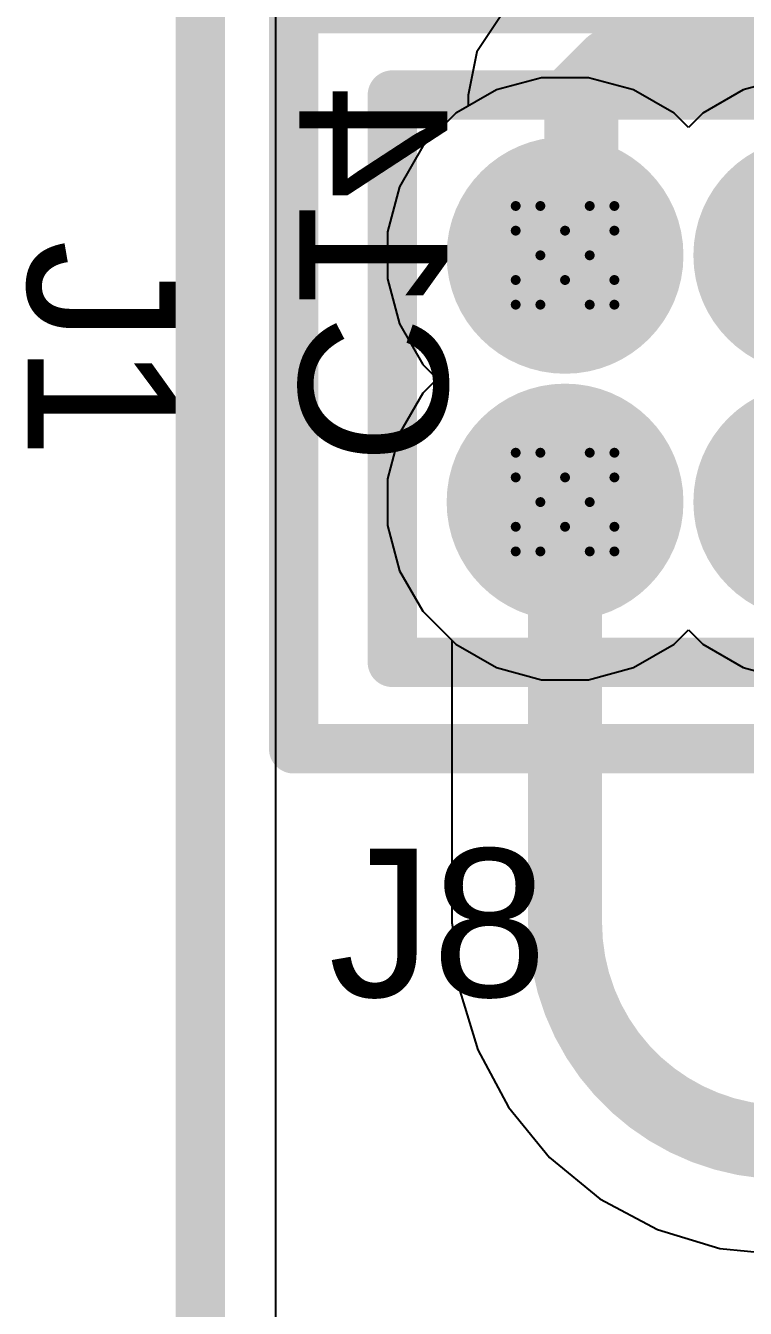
# Model space of a CAD drawing. Header units: inches. Extents: x 0 to 35.2, y -0.7 to 15.9.
# Drawn here: x -0.0354 to 0.1104, y 0.6355 to 0.8954 of the extents above; entities that cross this region are included whole.
import ezdxf

# ---------------------------------------------------------------- set-up
doc = ezdxf.new("R2010")
doc.units = ezdxf.units.IN
doc.header["$MEASUREMENT"] = 0
for name, color, linetype in [('Bottom Layer', 5, 'Continuous'), ('Bottom Overlay', 54, 'Continuous'), ('Bottom Solder', 6, 'Continuous'), ('Dimensions', 6, 'Continuous'), ('Drill Drawing', 1, 'Continuous'), ('GND1', 16, 'Continuous'), ('GND2', 76, 'Continuous'), ('Mechanical 6', 56, 'Continuous'), ('Multi-Layer', 9, 'Continuous'), ('Pad Holes', 156, 'Continuous'), ('Top Layer', 1, 'Continuous'), ('Top Overlay', 2, 'Continuous'), ('Top Solder', 216, 'Continuous')]:
    doc.layers.add(name, color=color, linetype=linetype)
doc.styles.add('Arial', font='', dxfattribs={"height": 0.2})
doc.styles.get('Arial').set_extended_font_data('Arial')

# ---------------------------------------------------------------- blocks, each defined once
blk = doc.blocks.new('SFMC_102_X1_XX_D___570_2')
at = {"layer": 'Bottom Layer'}
h = blk.add_hatch(color=5, dxfattribs=at)
edge = h.paths.add_edge_path()
edge.add_arc((-0.025, 0.025), 0.021, 0, 360)
h = blk.add_hatch(color=5, dxfattribs=at)
edge = h.paths.add_edge_path()
edge.add_arc((0.025, 0.025), 0.021, 0, 360)
h = blk.add_hatch(color=5, dxfattribs=at)
edge = h.paths.add_edge_path()
edge.add_arc((-0.025, -0.025), 0.021, 0, 360)
h = blk.add_hatch(color=5, dxfattribs=at)
edge = h.paths.add_edge_path()
edge.add_arc((0.025, -0.025), 0.021, 0, 360)
at = {"layer": 'Bottom Solder'}
h = blk.add_hatch(color=6, dxfattribs=at)
edge = h.paths.add_edge_path()
edge.add_arc((-0.025, 0.025), 0.024, 0, 360)
h = blk.add_hatch(color=6, dxfattribs=at)
edge = h.paths.add_edge_path()
edge.add_arc((0.025, 0.025), 0.024, 0, 360)
h = blk.add_hatch(color=6, dxfattribs=at)
edge = h.paths.add_edge_path()
edge.add_arc((-0.025, -0.025), 0.024, 0, 360)
h = blk.add_hatch(color=6, dxfattribs=at)
edge = h.paths.add_edge_path()
edge.add_arc((0.025, -0.025), 0.024, 0, 360)
at = {"layer": 'GND1'}
h = blk.add_hatch(color=16, dxfattribs=at)
edge = h.paths.add_edge_path()
edge.add_arc((-0.025, 0.025), 0.021, 0, 360)
h = blk.add_hatch(color=16, dxfattribs=at)
edge = h.paths.add_edge_path()
edge.add_arc((0.025, 0.025), 0.021, 0, 360)
h = blk.add_hatch(color=16, dxfattribs=at)
edge = h.paths.add_edge_path()
edge.add_arc((-0.025, -0.025), 0.021, 0, 360)
h = blk.add_hatch(color=16, dxfattribs=at)
edge = h.paths.add_edge_path()
edge.add_arc((0.025, -0.025), 0.021, 0, 360)
at = {"layer": 'GND2'}
h = blk.add_hatch(color=76, dxfattribs=at)
edge = h.paths.add_edge_path()
edge.add_arc((-0.025, 0.025), 0.021, 0, 360)
h = blk.add_hatch(color=76, dxfattribs=at)
edge = h.paths.add_edge_path()
edge.add_arc((0.025, 0.025), 0.021, 0, 360)
h = blk.add_hatch(color=76, dxfattribs=at)
edge = h.paths.add_edge_path()
edge.add_arc((-0.025, -0.025), 0.021, 0, 360)
h = blk.add_hatch(color=76, dxfattribs=at)
edge = h.paths.add_edge_path()
edge.add_arc((0.025, -0.025), 0.021, 0, 360)
at = {"layer": 'Multi-Layer'}
h = blk.add_hatch(color=9, dxfattribs=at)
edge = h.paths.add_edge_path()
edge.add_arc((-0.025, 0.025), 0.021, 0, 360)
h = blk.add_hatch(color=9, dxfattribs=at)
edge = h.paths.add_edge_path()
edge.add_arc((0.025, 0.025), 0.021, 0, 360)
h = blk.add_hatch(color=9, dxfattribs=at)
edge = h.paths.add_edge_path()
edge.add_arc((-0.025, -0.025), 0.021, 0, 360)
h = blk.add_hatch(color=9, dxfattribs=at)
edge = h.paths.add_edge_path()
edge.add_arc((0.025, -0.025), 0.021, 0, 360)
at = {"layer": 'Pad Holes'}
h = blk.add_hatch(color=7, dxfattribs=at)
edge = h.paths.add_edge_path()
edge.add_arc((-0.025, 0.025), 0.014, 0, 360)
h = blk.add_hatch(color=7, dxfattribs=at)
edge = h.paths.add_edge_path()
edge.add_arc((0.025, 0.025), 0.014, 0, 360)
h = blk.add_hatch(color=7, dxfattribs=at)
edge = h.paths.add_edge_path()
edge.add_arc((-0.025, -0.025), 0.014, 0, 360)
h = blk.add_hatch(color=7, dxfattribs=at)
edge = h.paths.add_edge_path()
edge.add_arc((0.025, -0.025), 0.014, 0, 360)
at = {"layer": 'Top Layer'}
h = blk.add_hatch(color=1, dxfattribs=at)
edge = h.paths.add_edge_path()
edge.add_arc((-0.025, 0.025), 0.021, 0, 360)
h = blk.add_hatch(color=1, dxfattribs=at)
edge = h.paths.add_edge_path()
edge.add_arc((0.025, 0.025), 0.021, 0, 360)
h = blk.add_hatch(color=1, dxfattribs=at)
edge = h.paths.add_edge_path()
edge.add_arc((-0.025, -0.025), 0.021, 0, 360)
h = blk.add_hatch(color=1, dxfattribs=at)
edge = h.paths.add_edge_path()
edge.add_arc((0.025, -0.025), 0.021, 0, 360)
at = {"layer": 'Top Solder'}
h = blk.add_hatch(color=216, dxfattribs=at)
edge = h.paths.add_edge_path()
edge.add_arc((-0.025, 0.025), 0.024, 0, 360)
h = blk.add_hatch(color=216, dxfattribs=at)
edge = h.paths.add_edge_path()
edge.add_arc((0.025, 0.025), 0.024, 0, 360)
h = blk.add_hatch(color=216, dxfattribs=at)
edge = h.paths.add_edge_path()
edge.add_arc((-0.025, -0.025), 0.024, 0, 360)
h = blk.add_hatch(color=216, dxfattribs=at)
edge = h.paths.add_edge_path()
edge.add_arc((0.025, -0.025), 0.024, 0, 360)
at = {"layer": 'Dimensions'}
for points in [[(0.05748, 0.06, 0.01, 0.01, 0), (-0.05748, 0.06, 0.01, 0.01, 0)], [(-0.05748, -0.06, 0.01, 0.01, 0), (-0.05748, 0.06, 0.01, 0.01, 0)], [(0.05748, -0.06, 0.01, 0.01, 0), (0.05748, 0.06, 0.01, 0.01, 0)], [(0.05748, -0.06, 0.01, 0.01, 0), (-0.05748, -0.06, 0.01, 0.01, 0)]]:
    blk.add_lwpolyline(points, format="xyseb", dxfattribs=at)
for points in [[(-0.05998, 0.06, 0.005, 0.005, 1), (-0.05498, 0.06, 0.005, 0.005, 1)], [(-0.05998, 0.06, 0.005, 0.005, 1), (-0.05498, 0.06, 0.005, 0.005, 1)], [(0.05498, 0.06, 0.005, 0.005, 1), (0.05998, 0.06, 0.005, 0.005, 1)], [(0.05498, 0.06, 0.005, 0.005, 1), (0.05998, 0.06, 0.005, 0.005, 1)], [(-0.05998, -0.06, 0.005, 0.005, 1), (-0.05498, -0.06, 0.005, 0.005, 1)], [(-0.05998, -0.06, 0.005, 0.005, 1), (-0.05498, -0.06, 0.005, 0.005, 1)], [(0.05498, -0.06, 0.005, 0.005, 1), (0.05998, -0.06, 0.005, 0.005, 1)], [(0.05498, -0.06, 0.005, 0.005, 1), (0.05998, -0.06, 0.005, 0.005, 1)]]:
    blk.add_lwpolyline(points, format="xyseb", close=True, dxfattribs=at)
at = {"layer": 'Top Overlay'}
for points in [[(0.075, 0.08, 0.01, 0.01, 0), (-0.075, 0.08, 0.01, 0.01, 0)], [(-0.075, -0.08, 0.01, 0.01, 0), (-0.075, 0.08, 0.01, 0.01, 0)], [(0.075, -0.08, 0.01, 0.01, 0), (0.075, 0.08, 0.01, 0.01, 0)], [(0.075, -0.08, 0.01, 0.01, 0), (-0.075, -0.08, 0.01, 0.01, 0)]]:
    blk.add_lwpolyline(points, format="xyseb", dxfattribs=at)
for points in [[(-0.0775, 0.08, 0.005, 0.005, 1), (-0.0725, 0.08, 0.005, 0.005, 1)], [(-0.0775, 0.08, 0.005, 0.005, 1), (-0.0725, 0.08, 0.005, 0.005, 1)], [(0.0725, 0.08, 0.005, 0.005, 1), (0.0775, 0.08, 0.005, 0.005, 1)], [(0.0725, 0.08, 0.005, 0.005, 1), (0.0775, 0.08, 0.005, 0.005, 1)], [(-0.0775, -0.08, 0.005, 0.005, 1), (-0.0725, -0.08, 0.005, 0.005, 1)], [(-0.0775, -0.08, 0.005, 0.005, 1), (-0.0725, -0.08, 0.005, 0.005, 1)], [(0.0725, -0.08, 0.005, 0.005, 1), (0.0775, -0.08, 0.005, 0.005, 1)], [(0.0725, -0.08, 0.005, 0.005, 1), (0.0775, -0.08, 0.005, 0.005, 1)]]:
    blk.add_lwpolyline(points, format="xyseb", close=True, dxfattribs=at)
at = {"layer": 'Dimensions', "style": 'Arial'}
blk.add_text('J1', height=0.03, dxfattribs=at).set_placement((-0.0281, -0.13388))

msp = doc.modelspace()

# ---------------------------------------------------------------- linework, layer by layer
at = {"layer": 'Bottom Layer'}
for p, q in [((0.01529, 0.54917), (0.01529, 1.35025)), ((0.06098, 0.8976), (0.05601, 0.89015)), ((0.05601, 0.89015), (0.05426, 0.88138)), ((0.05426, 0.88138), (0.05426, 0.87914)), ((0.05426, 0.87914), (0.05177, 0.8777)), ((0.05177, 0.8777), (0.04507, 0.871)), ((0.04507, 0.871), (0.04033, 0.86279)), ((0.04033, 0.86279), (0.03788, 0.85363)), ((0.03788, 0.85363), (0.03788, 0.84416)), ((0.03788, 0.84416), (0.04033, 0.835)), ((0.04033, 0.835), (0.04507, 0.82679)), ((0.04507, 0.82679), (0.04797, 0.8239)), ((0.04797, 0.8239), (0.04507, 0.821)), ((0.04507, 0.821), (0.04033, 0.81279)), ((0.04033, 0.81279), (0.03788, 0.80363)), ((0.03788, 0.80363), (0.03788, 0.79416)), ((0.03788, 0.79416), (0.04033, 0.785)), ((0.04033, 0.785), (0.04507, 0.77679)), ((0.04507, 0.77679), (0.05094, 0.77092)), ((0.05094, 0.77092), (0.05094, 0.71364)), ((0.05094, 0.71364), (0.05117, 0.71248)), ((0.05117, 0.71248), (0.05235, 0.70051)), ((0.05235, 0.70051), (0.05618, 0.68789)), ((0.05618, 0.68789), (0.06239, 0.67626)), ((0.06239, 0.67626), (0.07076, 0.66606)), ((0.07076, 0.66606), (0.08096, 0.65769)), ((0.08096, 0.65769), (0.0926, 0.65147)), ((0.0926, 0.65147), (0.10522, 0.64764)), ((0.10522, 0.64764), (0.11718, 0.64646))]:
    msp.add_line(p, q, dxfattribs=at)
for points in [[(0.0772, 0.88138, 0.015, 0.015, 0), (0.08322, 0.8874, 0.015, 0.015, 0)], [(0.08322, 0.8874, 0.015, 0.015, 0), (0.14879, 0.8874, 0.015, 0.015, 0)], [(0.0772, 0.85222, 0.015, 0.015, 0), (0.0772, 0.88138, 0.015, 0.015, 0)], [(0.07388, 0.8489, 0.015, 0.015, 0), (0.0772, 0.85222, 0.015, 0.015, 0)], [(0.07388, 0.71364, 0.015, 0.015, 0), (0.07388, 0.8104, 0.015, 0.015, 0)], [(0.11835, 0.66917, 0.015, 0.015, -0.414214), (0.07388, 0.71364, 0.015, 0.015, 0)]]:
    msp.add_lwpolyline(points, format="xyseb", dxfattribs=at)
for points in [[(0.07947, 0.8874, 0.0075, 0.0075, 1), (0.08697, 0.8874, 0.0075, 0.0075, 1)], [(0.07947, 0.8874, 0.0075, 0.0075, 1), (0.08697, 0.8874, 0.0075, 0.0075, 1)], [(0.07345, 0.88138, 0.0075, 0.0075, 1), (0.08095, 0.88138, 0.0075, 0.0075, 1)], [(0.07345, 0.88138, 0.0075, 0.0075, 1), (0.08095, 0.88138, 0.0075, 0.0075, 1)], [(0.07345, 0.85222, 0.0075, 0.0075, 1), (0.08095, 0.85222, 0.0075, 0.0075, 1)], [(0.07345, 0.85222, 0.0075, 0.0075, 1), (0.08095, 0.85222, 0.0075, 0.0075, 1)], [(0.07013, 0.8489, 0.0075, 0.0075, 1), (0.07763, 0.8489, 0.0075, 0.0075, 1)], [(0.07013, 0.8104, 0.0075, 0.0075, 1), (0.07763, 0.8104, 0.0075, 0.0075, 1)], [(0.07013, 0.71364, 0.0075, 0.0075, 1), (0.07763, 0.71364, 0.0075, 0.0075, 1)], [(0.07013, 0.71364, 0.0075, 0.0075, 1), (0.07763, 0.71364, 0.0075, 0.0075, 1)]]:
    msp.add_lwpolyline(points, format="xyseb", close=True, dxfattribs=at)
at = {"layer": 'Drill Drawing'}
for points in [[(0.06388, 0.8539, 0.002, 0.002, 0), (0.06388, 0.8589, 0.002, 0.002, 0)], [(0.06388, 0.8589, 0.002, 0.002, 0), (0.06888, 0.8589, 0.002, 0.002, 0)], [(0.06888, 0.8589, 0.002, 0.002, 0), (0.07388, 0.8539, 0.002, 0.002, 0)], [(0.07388, 0.8539, 0.002, 0.002, 0), (0.07888, 0.8589, 0.002, 0.002, 0)], [(0.07888, 0.8589, 0.002, 0.002, 0), (0.08388, 0.8589, 0.002, 0.002, 0)], [(0.08388, 0.8539, 0.002, 0.002, 0), (0.08388, 0.8589, 0.002, 0.002, 0)], [(0.06388, 0.8539, 0.002, 0.002, 0), (0.06888, 0.8489, 0.002, 0.002, 0)], [(0.07888, 0.8489, 0.002, 0.002, 0), (0.08388, 0.8539, 0.002, 0.002, 0)], [(0.06388, 0.8439, 0.002, 0.002, 0), (0.06888, 0.8489, 0.002, 0.002, 0)], [(0.07888, 0.8489, 0.002, 0.002, 0), (0.08388, 0.8439, 0.002, 0.002, 0)], [(0.06388, 0.8389, 0.002, 0.002, 0), (0.06388, 0.8439, 0.002, 0.002, 0)], [(0.06888, 0.8389, 0.002, 0.002, 0), (0.07388, 0.8439, 0.002, 0.002, 0)], [(0.07388, 0.8439, 0.002, 0.002, 0), (0.07888, 0.8389, 0.002, 0.002, 0)], [(0.08388, 0.8389, 0.002, 0.002, 0), (0.08388, 0.8439, 0.002, 0.002, 0)], [(0.06388, 0.8389, 0.002, 0.002, 0), (0.06888, 0.8389, 0.002, 0.002, 0)], [(0.07888, 0.8389, 0.002, 0.002, 0), (0.08388, 0.8389, 0.002, 0.002, 0)], [(0.06388, 0.8039, 0.002, 0.002, 0), (0.06388, 0.8089, 0.002, 0.002, 0)], [(0.06388, 0.8089, 0.002, 0.002, 0), (0.06888, 0.8089, 0.002, 0.002, 0)], [(0.06888, 0.8089, 0.002, 0.002, 0), (0.07388, 0.8039, 0.002, 0.002, 0)], [(0.07388, 0.8039, 0.002, 0.002, 0), (0.07888, 0.8089, 0.002, 0.002, 0)], [(0.07888, 0.8089, 0.002, 0.002, 0), (0.08388, 0.8089, 0.002, 0.002, 0)], [(0.08388, 0.8039, 0.002, 0.002, 0), (0.08388, 0.8089, 0.002, 0.002, 0)], [(0.06388, 0.8039, 0.002, 0.002, 0), (0.06888, 0.7989, 0.002, 0.002, 0)], [(0.07888, 0.7989, 0.002, 0.002, 0), (0.08388, 0.8039, 0.002, 0.002, 0)], [(0.06388, 0.7939, 0.002, 0.002, 0), (0.06888, 0.7989, 0.002, 0.002, 0)], [(0.07888, 0.7989, 0.002, 0.002, 0), (0.08388, 0.7939, 0.002, 0.002, 0)], [(0.06388, 0.7889, 0.002, 0.002, 0), (0.06388, 0.7939, 0.002, 0.002, 0)], [(0.06888, 0.7889, 0.002, 0.002, 0), (0.07388, 0.7939, 0.002, 0.002, 0)], [(0.07388, 0.7939, 0.002, 0.002, 0), (0.07888, 0.7889, 0.002, 0.002, 0)], [(0.08388, 0.7889, 0.002, 0.002, 0), (0.08388, 0.7939, 0.002, 0.002, 0)], [(0.06388, 0.7889, 0.002, 0.002, 0), (0.06888, 0.7889, 0.002, 0.002, 0)], [(0.07888, 0.7889, 0.002, 0.002, 0), (0.08388, 0.7889, 0.002, 0.002, 0)]]:
    msp.add_lwpolyline(points, format="xyseb", dxfattribs=at)
for points in [[(0.06338, 0.8589, 0.001, 0.001, 1), (0.06438, 0.8589, 0.001, 0.001, 1)], [(0.06338, 0.8589, 0.001, 0.001, 1), (0.06438, 0.8589, 0.001, 0.001, 1)], [(0.06838, 0.8589, 0.001, 0.001, 1), (0.06938, 0.8589, 0.001, 0.001, 1)], [(0.06838, 0.8589, 0.001, 0.001, 1), (0.06938, 0.8589, 0.001, 0.001, 1)], [(0.07838, 0.8589, 0.001, 0.001, 1), (0.07938, 0.8589, 0.001, 0.001, 1)], [(0.07838, 0.8589, 0.001, 0.001, 1), (0.07938, 0.8589, 0.001, 0.001, 1)], [(0.08338, 0.8589, 0.001, 0.001, 1), (0.08438, 0.8589, 0.001, 0.001, 1)], [(0.08338, 0.8589, 0.001, 0.001, 1), (0.08438, 0.8589, 0.001, 0.001, 1)], [(0.06338, 0.8539, 0.001, 0.001, 1), (0.06438, 0.8539, 0.001, 0.001, 1)], [(0.06338, 0.8539, 0.001, 0.001, 1), (0.06438, 0.8539, 0.001, 0.001, 1)], [(0.07338, 0.8539, 0.001, 0.001, 1), (0.07438, 0.8539, 0.001, 0.001, 1)], [(0.07338, 0.8539, 0.001, 0.001, 1), (0.07438, 0.8539, 0.001, 0.001, 1)], [(0.08338, 0.8539, 0.001, 0.001, 1), (0.08438, 0.8539, 0.001, 0.001, 1)], [(0.08338, 0.8539, 0.001, 0.001, 1), (0.08438, 0.8539, 0.001, 0.001, 1)], [(0.06838, 0.8489, 0.001, 0.001, 1), (0.06938, 0.8489, 0.001, 0.001, 1)], [(0.06838, 0.8489, 0.001, 0.001, 1), (0.06938, 0.8489, 0.001, 0.001, 1)], [(0.07838, 0.8489, 0.001, 0.001, 1), (0.07938, 0.8489, 0.001, 0.001, 1)], [(0.07838, 0.8489, 0.001, 0.001, 1), (0.07938, 0.8489, 0.001, 0.001, 1)], [(0.06338, 0.8439, 0.001, 0.001, 1), (0.06438, 0.8439, 0.001, 0.001, 1)], [(0.06338, 0.8439, 0.001, 0.001, 1), (0.06438, 0.8439, 0.001, 0.001, 1)], [(0.07338, 0.8439, 0.001, 0.001, 1), (0.07438, 0.8439, 0.001, 0.001, 1)], [(0.07338, 0.8439, 0.001, 0.001, 1), (0.07438, 0.8439, 0.001, 0.001, 1)], [(0.08338, 0.8439, 0.001, 0.001, 1), (0.08438, 0.8439, 0.001, 0.001, 1)], [(0.08338, 0.8439, 0.001, 0.001, 1), (0.08438, 0.8439, 0.001, 0.001, 1)], [(0.06338, 0.8389, 0.001, 0.001, 1), (0.06438, 0.8389, 0.001, 0.001, 1)], [(0.06338, 0.8389, 0.001, 0.001, 1), (0.06438, 0.8389, 0.001, 0.001, 1)], [(0.06838, 0.8389, 0.001, 0.001, 1), (0.06938, 0.8389, 0.001, 0.001, 1)], [(0.06838, 0.8389, 0.001, 0.001, 1), (0.06938, 0.8389, 0.001, 0.001, 1)], [(0.07838, 0.8389, 0.001, 0.001, 1), (0.07938, 0.8389, 0.001, 0.001, 1)], [(0.07838, 0.8389, 0.001, 0.001, 1), (0.07938, 0.8389, 0.001, 0.001, 1)], [(0.08338, 0.8389, 0.001, 0.001, 1), (0.08438, 0.8389, 0.001, 0.001, 1)], [(0.08338, 0.8389, 0.001, 0.001, 1), (0.08438, 0.8389, 0.001, 0.001, 1)], [(0.06338, 0.8089, 0.001, 0.001, 1), (0.06438, 0.8089, 0.001, 0.001, 1)], [(0.06338, 0.8089, 0.001, 0.001, 1), (0.06438, 0.8089, 0.001, 0.001, 1)], [(0.06838, 0.8089, 0.001, 0.001, 1), (0.06938, 0.8089, 0.001, 0.001, 1)], [(0.06838, 0.8089, 0.001, 0.001, 1), (0.06938, 0.8089, 0.001, 0.001, 1)], [(0.07838, 0.8089, 0.001, 0.001, 1), (0.07938, 0.8089, 0.001, 0.001, 1)], [(0.07838, 0.8089, 0.001, 0.001, 1), (0.07938, 0.8089, 0.001, 0.001, 1)], [(0.08338, 0.8089, 0.001, 0.001, 1), (0.08438, 0.8089, 0.001, 0.001, 1)], [(0.08338, 0.8089, 0.001, 0.001, 1), (0.08438, 0.8089, 0.001, 0.001, 1)], [(0.06338, 0.8039, 0.001, 0.001, 1), (0.06438, 0.8039, 0.001, 0.001, 1)], [(0.06338, 0.8039, 0.001, 0.001, 1), (0.06438, 0.8039, 0.001, 0.001, 1)], [(0.07338, 0.8039, 0.001, 0.001, 1), (0.07438, 0.8039, 0.001, 0.001, 1)], [(0.07338, 0.8039, 0.001, 0.001, 1), (0.07438, 0.8039, 0.001, 0.001, 1)], [(0.08338, 0.8039, 0.001, 0.001, 1), (0.08438, 0.8039, 0.001, 0.001, 1)], [(0.08338, 0.8039, 0.001, 0.001, 1), (0.08438, 0.8039, 0.001, 0.001, 1)], [(0.06838, 0.7989, 0.001, 0.001, 1), (0.06938, 0.7989, 0.001, 0.001, 1)], [(0.06838, 0.7989, 0.001, 0.001, 1), (0.06938, 0.7989, 0.001, 0.001, 1)], [(0.07838, 0.7989, 0.001, 0.001, 1), (0.07938, 0.7989, 0.001, 0.001, 1)], [(0.07838, 0.7989, 0.001, 0.001, 1), (0.07938, 0.7989, 0.001, 0.001, 1)], [(0.06338, 0.7939, 0.001, 0.001, 1), (0.06438, 0.7939, 0.001, 0.001, 1)], [(0.06338, 0.7939, 0.001, 0.001, 1), (0.06438, 0.7939, 0.001, 0.001, 1)], [(0.07338, 0.7939, 0.001, 0.001, 1), (0.07438, 0.7939, 0.001, 0.001, 1)], [(0.07338, 0.7939, 0.001, 0.001, 1), (0.07438, 0.7939, 0.001, 0.001, 1)], [(0.08338, 0.7939, 0.001, 0.001, 1), (0.08438, 0.7939, 0.001, 0.001, 1)], [(0.08338, 0.7939, 0.001, 0.001, 1), (0.08438, 0.7939, 0.001, 0.001, 1)], [(0.06338, 0.7889, 0.001, 0.001, 1), (0.06438, 0.7889, 0.001, 0.001, 1)], [(0.06338, 0.7889, 0.001, 0.001, 1), (0.06438, 0.7889, 0.001, 0.001, 1)], [(0.06838, 0.7889, 0.001, 0.001, 1), (0.06938, 0.7889, 0.001, 0.001, 1)], [(0.06838, 0.7889, 0.001, 0.001, 1), (0.06938, 0.7889, 0.001, 0.001, 1)], [(0.07838, 0.7889, 0.001, 0.001, 1), (0.07938, 0.7889, 0.001, 0.001, 1)], [(0.07838, 0.7889, 0.001, 0.001, 1), (0.07938, 0.7889, 0.001, 0.001, 1)], [(0.08338, 0.7889, 0.001, 0.001, 1), (0.08438, 0.7889, 0.001, 0.001, 1)], [(0.08338, 0.7889, 0.001, 0.001, 1), (0.08438, 0.7889, 0.001, 0.001, 1)]]:
    msp.add_lwpolyline(points, format="xyseb", close=True, dxfattribs=at)
at = {"layer": 'GND1'}
for p, q in [((0.01529, 0.01529), (0.01529, 1.25707)), ((0.06914, 0.8849), (0.05998, 0.88244)), ((0.07862, 0.8849), (0.06914, 0.8849)), ((0.08777, 0.88244), (0.07862, 0.8849)), ((0.11914, 0.8849), (0.10998, 0.88244)), ((0.05998, 0.88244), (0.05177, 0.8777)), ((0.09598, 0.8777), (0.08777, 0.88244)), ((0.10998, 0.88244), (0.10177, 0.8777)), ((0.05177, 0.8777), (0.04507, 0.871)), ((0.09888, 0.87481), (0.09598, 0.8777)), ((0.10177, 0.8777), (0.09888, 0.87481)), ((0.04507, 0.871), (0.04033, 0.86279)), ((0.04033, 0.86279), (0.03788, 0.85363)), ((0.03788, 0.85363), (0.03788, 0.84416)), ((0.03788, 0.84416), (0.04033, 0.835)), ((0.04033, 0.835), (0.04507, 0.82679)), ((0.04507, 0.82679), (0.04797, 0.8239)), ((0.04797, 0.8239), (0.04507, 0.821)), ((0.04507, 0.821), (0.04033, 0.81279)), ((0.04033, 0.81279), (0.03788, 0.80363)), ((0.03788, 0.80363), (0.03788, 0.79416)), ((0.03788, 0.79416), (0.04033, 0.785)), ((0.04033, 0.785), (0.04507, 0.77679)), ((0.04507, 0.77679), (0.05177, 0.77009)), ((0.09598, 0.77009), (0.09888, 0.77298)), ((0.09888, 0.77298), (0.10177, 0.77009)), ((0.05177, 0.77009), (0.05998, 0.76535)), ((0.08777, 0.76535), (0.09598, 0.77009)), ((0.10177, 0.77009), (0.10998, 0.76535)), ((0.05998, 0.76535), (0.06914, 0.7629)), ((0.07862, 0.7629), (0.08777, 0.76535)), ((0.10998, 0.76535), (0.11914, 0.7629)), ((0.06914, 0.7629), (0.07862, 0.7629))]:
    msp.add_line(p, q, dxfattribs=at)
at = {"layer": 'GND2'}
for p, q in [((0.01529, 0.01529), (0.01529, 1.2934)), ((0.06914, 0.8849), (0.05998, 0.88244)), ((0.07862, 0.8849), (0.06914, 0.8849)), ((0.08777, 0.88244), (0.07862, 0.8849)), ((0.11914, 0.8849), (0.10998, 0.88244)), ((0.05998, 0.88244), (0.05177, 0.8777)), ((0.09598, 0.8777), (0.08777, 0.88244)), ((0.10998, 0.88244), (0.10177, 0.8777)), ((0.05177, 0.8777), (0.04507, 0.871)), ((0.09888, 0.87481), (0.09598, 0.8777)), ((0.10177, 0.8777), (0.09888, 0.87481)), ((0.04507, 0.871), (0.04033, 0.86279)), ((0.04033, 0.86279), (0.03788, 0.85363)), ((0.03788, 0.85363), (0.03788, 0.84416)), ((0.03788, 0.84416), (0.04033, 0.835)), ((0.04033, 0.835), (0.04507, 0.82679)), ((0.04507, 0.82679), (0.04797, 0.8239)), ((0.04797, 0.8239), (0.04507, 0.821)), ((0.04507, 0.821), (0.04033, 0.81279)), ((0.04033, 0.81279), (0.03788, 0.80363)), ((0.03788, 0.80363), (0.03788, 0.79416)), ((0.03788, 0.79416), (0.04033, 0.785)), ((0.04033, 0.785), (0.04507, 0.77679)), ((0.04507, 0.77679), (0.05177, 0.77009)), ((0.09598, 0.77009), (0.09888, 0.77298)), ((0.09888, 0.77298), (0.10177, 0.77009)), ((0.05177, 0.77009), (0.05998, 0.76535)), ((0.08777, 0.76535), (0.09598, 0.77009)), ((0.10177, 0.77009), (0.10998, 0.76535)), ((0.05998, 0.76535), (0.06914, 0.7629)), ((0.07862, 0.7629), (0.08777, 0.76535)), ((0.10998, 0.76535), (0.11914, 0.7629)), ((0.06914, 0.7629), (0.07862, 0.7629))]:
    msp.add_line(p, q, dxfattribs=at)
at = {"layer": 'Mechanical 6'}
msp.add_lwpolyline([(0, 0, 0.01, 0.01, 0), (0, 3.2874, 0.01, 0.01, 0)], format="xyseb", dxfattribs=at)
at = {"layer": 'Top Layer'}
for p, q in [((0.01529, 0.01529), (0.01529, 1.25121)), ((0.06914, 0.8849), (0.05998, 0.88244)), ((0.07862, 0.8849), (0.06914, 0.8849)), ((0.08777, 0.88244), (0.07862, 0.8849)), ((0.11914, 0.8849), (0.10998, 0.88244)), ((0.05998, 0.88244), (0.05177, 0.8777)), ((0.09598, 0.8777), (0.08777, 0.88244)), ((0.10998, 0.88244), (0.10177, 0.8777)), ((0.05177, 0.8777), (0.04507, 0.871)), ((0.09888, 0.87481), (0.09598, 0.8777)), ((0.10177, 0.8777), (0.09888, 0.87481)), ((0.04507, 0.871), (0.04033, 0.86279)), ((0.04033, 0.86279), (0.03788, 0.85363)), ((0.03788, 0.85363), (0.03788, 0.84416)), ((0.03788, 0.84416), (0.04033, 0.835)), ((0.04033, 0.835), (0.04507, 0.82679)), ((0.04507, 0.82679), (0.04797, 0.8239)), ((0.04797, 0.8239), (0.04507, 0.821)), ((0.04507, 0.821), (0.04033, 0.81279)), ((0.04033, 0.81279), (0.03788, 0.80363)), ((0.03788, 0.80363), (0.03788, 0.79416)), ((0.03788, 0.79416), (0.04033, 0.785)), ((0.04033, 0.785), (0.04507, 0.77679)), ((0.04507, 0.77679), (0.05177, 0.77009)), ((0.09598, 0.77009), (0.09888, 0.77298)), ((0.09888, 0.77298), (0.10177, 0.77009)), ((0.05177, 0.77009), (0.05998, 0.76535)), ((0.08777, 0.76535), (0.09598, 0.77009)), ((0.10177, 0.77009), (0.10998, 0.76535)), ((0.05998, 0.76535), (0.06914, 0.7629)), ((0.07862, 0.7629), (0.08777, 0.76535)), ((0.10998, 0.76535), (0.11914, 0.7629)), ((0.06914, 0.7629), (0.07862, 0.7629))]:
    msp.add_line(p, q, dxfattribs=at)

# ---------------------------------------------------------------- block references
at = {"rotation": 270}
msp.add_blockref('SFMC_102_X1_XX_D___570_2', (0.09888, 0.8239), dxfattribs=at)

# ---------------------------------------------------------------- texts
at = {"layer": 'Bottom Overlay', "style": 'Arial', "text_generation_flag": 2}
msp.add_text('C14', height=0.03, rotation=270, dxfattribs=at).set_placement((0.02, 0.80651))
at = {"layer": 'Top Overlay', "style": 'Arial'}
msp.add_text('J8', height=0.03, dxfattribs=at).set_placement((0.02595, 0.69865))

doc.saveas('drawing.dxf')
